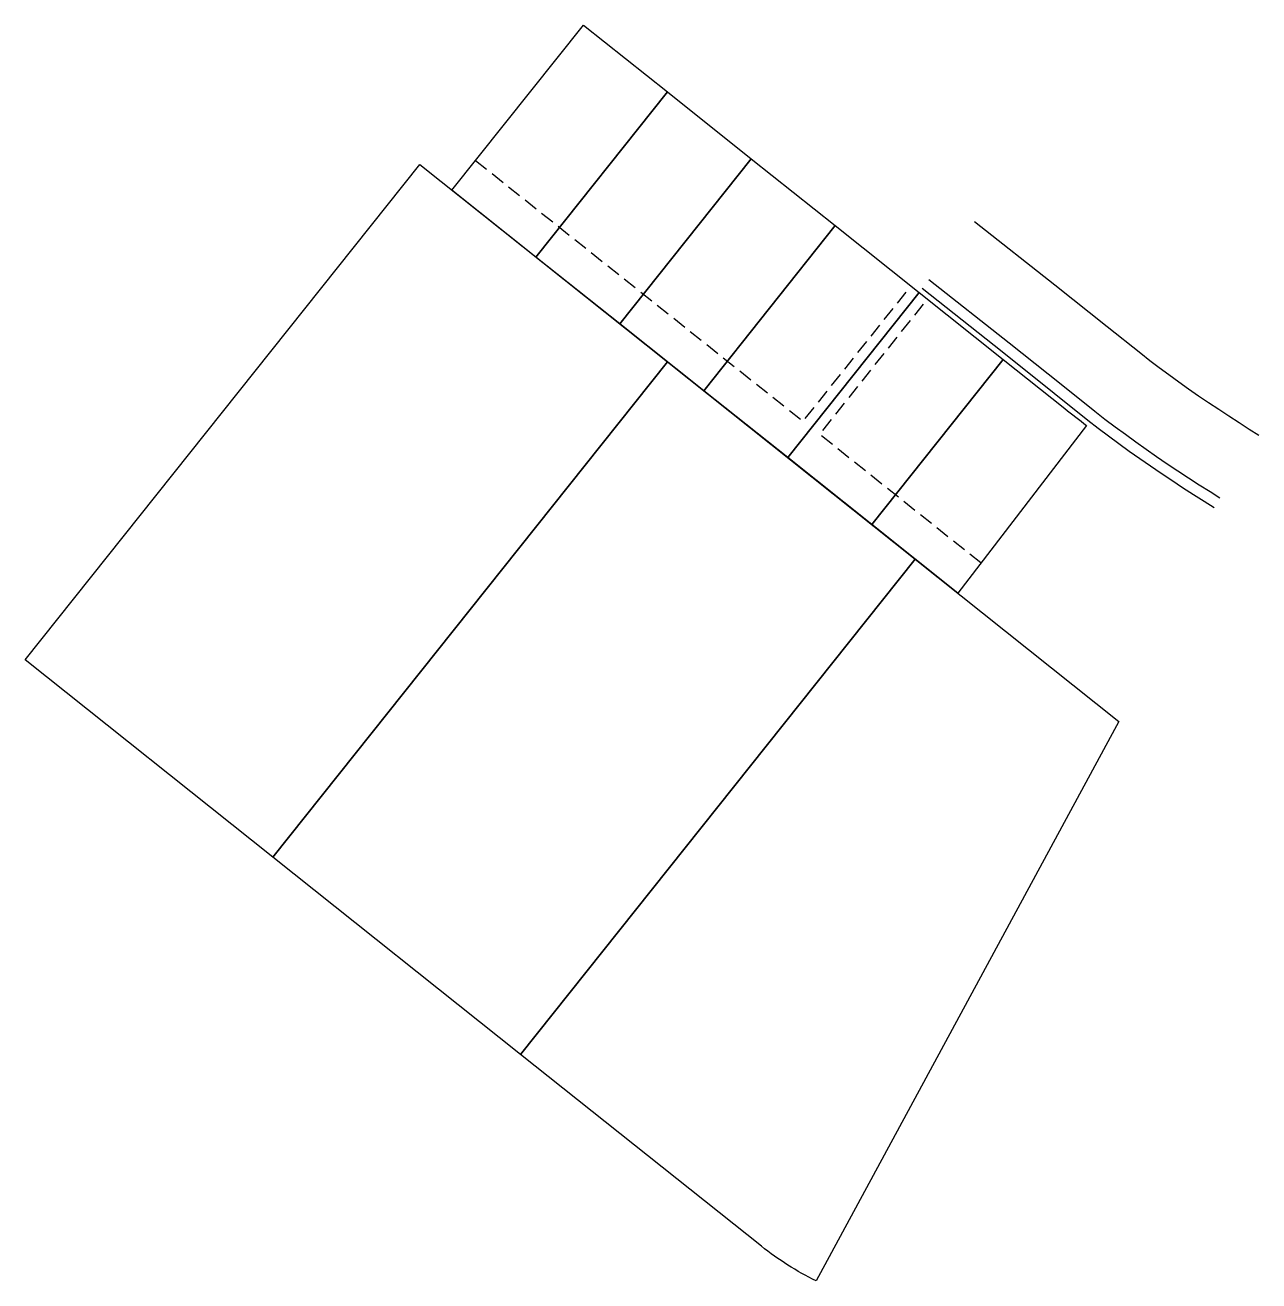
# Model space of a CAD drawing. Header units: metres. Extents: x 311993 to 312168, y 5266494 to 5266673.
import ezdxf

# ---------------------------------------------------------------- set-up
doc = ezdxf.new("R2010")
doc.units = ezdxf.units.M
doc.linetypes.add('_Metric Dashed 2', pattern=[3, 2, -1])
for name, color, linetype in [('C-ROAD-EXT-ASPH-EDGE', 223, 'Continuous'), ('EASEMENT - EXT', 126, '_Metric Dashed 2'), ('LOT - 1', 3, 'Continuous'), ('PARC', 120, 'Continuous')]:
    doc.layers.add(name, color=color, linetype=linetype)

msp = doc.modelspace()

# ---------------------------------------------------------------- linework, layer by layer
at = {"layer": 'C-ROAD-EXT-ASPH-EDGE'}
for points in [[(312168.15, 5266614.54), (312166.79, 5266615.39), (312165.33, 5266616.31), (312163.88, 5266617.25), (312162.44, 5266618.19), (312161.01, 5266619.15), (312159.58, 5266620.13), (312158.17, 5266621.11), (312156.76, 5266622.11), (312155.36, 5266623.12), (312153.98, 5266624.14), (312152.66, 5266625.13), (312151.36, 5266626.15), (312146.61, 5266629.96), (312139.18, 5266635.88), (312127.76, 5266644.9)], [(312120.29, 5266635.44), (312131.69, 5266626.44), (312139.08, 5266620.54), (312143.86, 5266616.71), (312145.31, 5266615.57), (312146.79, 5266614.47), (312148.26, 5266613.38), (312149.74, 5266612.31), (312151.24, 5266611.25), (312152.74, 5266610.2), (312154.25, 5266609.17), (312155.77, 5266608.15), (312157.3, 5266607.15), (312158.84, 5266606.15), (312160.39, 5266605.17), (312161.79, 5266604.3)], [(312162.61, 5266605.62), (312161.21, 5266606.49), (312159.68, 5266607.46), (312158.15, 5266608.45), (312156.63, 5266609.45), (312155.12, 5266610.46), (312153.62, 5266611.48), (312152.13, 5266612.52), (312150.65, 5266613.57), (312149.18, 5266614.64), (312147.71, 5266615.71), (312146.26, 5266616.8), (312144.83, 5266617.93), (312140.06, 5266621.76), (312132.65, 5266627.66), (312121.25, 5266636.66)]]:
    msp.add_lwpolyline(points, dxfattribs=at)
at = {"layer": 'EASEMENT - EXT', "flags": 128}
for points in [[(312056.85, 5266653.6), (312103.39, 5266616.53), (312118.72, 5266635.77)], [(312128.66, 5266596.4), (312105.74, 5266614.66), (312121.06, 5266633.9)]]:
    msp.add_lwpolyline(points, dxfattribs=at)
at = {"layer": 'LOT - 1', "flags": 128}
msp.add_lwpolyline([(312107.96, 5266644.34), (312089.27, 5266620.87), (312077.34, 5266630.37), (312096.03, 5266653.84), (312107.96, 5266644.34)], dxfattribs=at)
at = {"layer": 'PARC', "flags": 128}
for points in [[(312084.11, 5266663.34), (312065.41, 5266639.88), (312053.49, 5266649.38), (312072.18, 5266672.84), (312084.11, 5266663.34)], [(312084.11, 5266663.34), (312096.03, 5266653.84), (312077.34, 5266630.37), (312065.41, 5266639.88), (312084.11, 5266663.34)], [(311992.84, 5266582.62), (312048.91, 5266653.02), (312084.11, 5266624.98), (312028.03, 5266554.59), (311992.84, 5266582.62)], [(312107.96, 5266644.34), (312119.89, 5266634.84), (312101.2, 5266611.37), (312089.27, 5266620.87), (312107.96, 5266644.34)], [(312131.82, 5266625.33), (312113.13, 5266601.87), (312101.2, 5266611.37), (312119.89, 5266634.84), (312131.82, 5266625.33)], [(312063.23, 5266526.55), (312028.03, 5266554.59), (312084.11, 5266624.98), (312119.31, 5266596.95), (312063.23, 5266526.55)]]:
    msp.add_lwpolyline(points, dxfattribs=at)
at = {"layer": 'PARC'}
for points in [[(312131.82, 5266625.33), (312140.6, 5266618.34, 0.004672), (312143.65, 5266615.95), (312125.38, 5266592.11), (312113.13, 5266601.87), (312131.82, 5266625.33)], [(312105.22, 5266494.37, -0.054135), (312097.47, 5266499.28), (312063.23, 5266526.55), (312119.31, 5266596.95), (312148.27, 5266573.87), (312105.22, 5266494.37)]]:
    msp.add_lwpolyline(points, format="xyb", dxfattribs=at)

doc.saveas('drawing.dxf')
